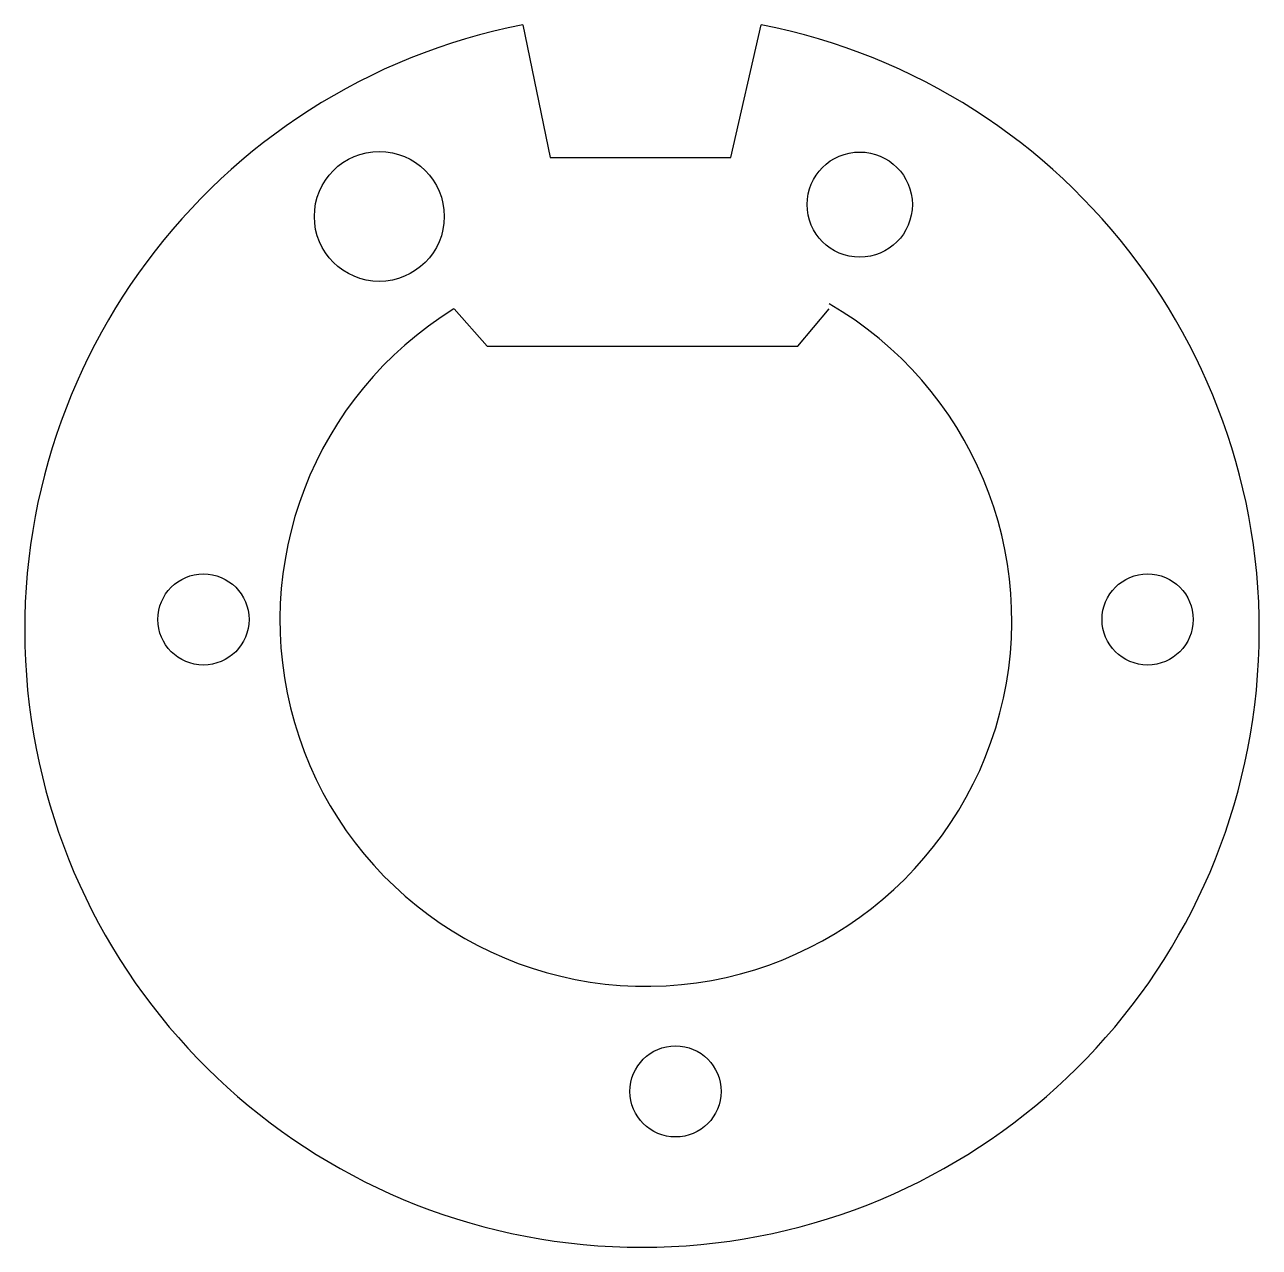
# Model space of a CAD drawing. Header units: millimetres. Extents: x 1 to 190, y 1 to 188.
import ezdxf

# ---------------------------------------------------------------- set-up
doc = ezdxf.new("R2010")
doc.units = ezdxf.units.MM

msp = doc.modelspace()

# ---------------------------------------------------------------- linework, layer by layer
at = {"color": 7, "linetype": 'Continuous'}
for p, q in [((77.14, 188.5), (81.35, 168.09)), ((109.07, 168.09), (113.77, 188.5)), ((81.35, 168.09), (109.07, 168.09)), ((66.58, 144.83), (71.66, 139.09)), ((119.37, 139.09), (124.19, 144.83)), ((71.66, 139.09), (119.37, 139.09))]:
    msp.add_line(p, q, dxfattribs=at)
for centre, radius in [((55.11, 159.04), 9.98), ((128.89, 160.86), 8.08), ((28.1, 97.13), 7), ((173.1, 97.13), 7), ((100.6, 24.63), 7)]:
    msp.add_circle(centre, radius, dxfattribs=at)
for centre, radius, start, end in [((95.45, 95.48), 94.8, 101.1387, 78.8613), ((96.04, 96.97), 56.2, 121.6178, 59.9376)]:
    msp.add_arc(centre, radius, start, end, dxfattribs=at)

doc.saveas('drawing.dxf')
